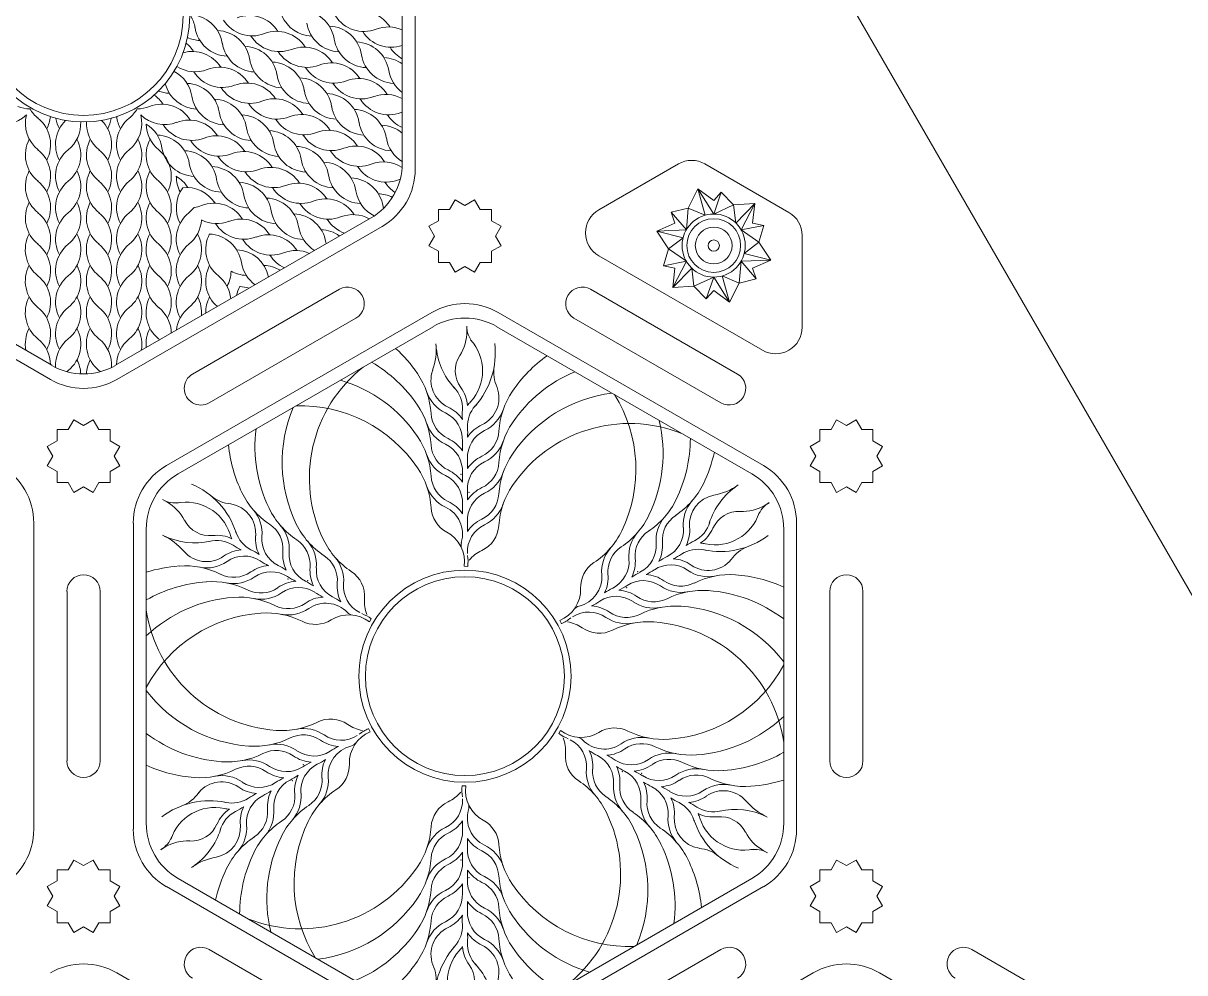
# Model space of a CAD drawing. Header units: millimetres. Extents: x -13 to 887, y 0 to 600.
# Drawn here: x 346.4 to 477.8, y 291.1 to 398.6 of the extents above; entities that cross this region are included whole.
import ezdxf

# ---------------------------------------------------------------- set-up
doc = ezdxf.new("R2010")
doc.units = ezdxf.units.MM
for name, color, linetype, lineweight, true_color in [('Cut_First', 1, 'Continuous', 20, 0xff0000), ('Cut_Second', 1, 'Continuous', 20, 0xff0000), ('Vector Engrave', 5, 'Continuous', 0, 0x0000ff)]:
    doc.layers.add(name, color=color, linetype=linetype, lineweight=lineweight, true_color=true_color)

msp = doc.modelspace()

# ---------------------------------------------------------------- linework, layer by layer
at = {"layer": 'Cut_First'}
for p, q in [((390.75, 416.71), (390.75, 382.07)), ((349.5, 358.25), (319.5, 375.57)), ((387, 375.57), (357, 358.25)), ((362.62, 348.51), (392.62, 365.83)), ((400.12, 365.83), (430.12, 348.51)), ((347.62, 307.37), (347.62, 342.02)), ((358.88, 307.37), (358.88, 342.02)), ((433.87, 342.02), (433.87, 307.37)), ((392.62, 283.56), (362.62, 300.88)), ((430.12, 300.88), (400.12, 283.56)), ((387, 273.82), (357, 291.14)), ((405.75, 273.82), (435.75, 291.14)), ((443.25, 291.14), (473.25, 273.82))]:
    msp.add_line(p, q, dxfattribs=at)
for centre in [(353.25, 399.39), (396.37, 324.69)]:
    msp.add_circle(centre, 11.25, dxfattribs=at)
for centre, start, end in [((383.25, 382.07), 300, 0), ((396.37, 359.34), 60, 120), ((353.25, 364.75), 240, 300), ((340.12, 342.02), 0, 60), ((366.37, 342.02), 120, 180), ((426.37, 342.02), 0, 60), ((340.12, 307.37), 300, 0), ((366.37, 307.37), 180, 240), ((426.37, 307.37), 300, 0), ((353.25, 284.64), 60, 120), ((439.5, 284.64), 60, 120)]:
    msp.add_arc(centre, 7.5, start, end, dxfattribs=at)
at = {"layer": 'Cut_Second'}
for p, q in [((411.43, 450.16), (512.56, 275)), ((411.5, 377.45), (420.5, 382.65)), ((423.5, 382.65), (433, 377.16)), ((395.28, 378.59), (394.64, 377.49)), ((396.37, 377.96), (395.28, 378.59)), ((397.47, 378.59), (396.37, 377.96)), ((398.11, 377.49), (397.47, 378.59)), ((394.64, 377.49), (393.37, 377.49)), ((393.37, 377.49), (393.37, 376.22)), ((399.37, 377.49), (398.11, 377.49)), ((399.37, 376.22), (399.37, 377.49)), ((393.37, 376.22), (392.28, 375.59)), ((400.47, 375.59), (399.37, 376.22)), ((392.28, 375.59), (392.91, 374.49)), ((392.91, 374.49), (392.28, 373.39)), ((399.84, 374.49), (400.47, 375.59)), ((400.47, 373.39), (399.84, 374.49)), ((434.5, 374.56), (434.5, 364.17)), ((392.28, 373.39), (393.37, 372.76)), ((399.37, 372.76), (400.47, 373.39)), ((393.37, 372.76), (393.37, 371.49)), ((399.37, 371.49), (399.37, 372.76)), ((411.5, 372.25), (430, 361.57)), ((393.37, 371.49), (394.64, 371.49)), ((394.64, 371.49), (395.28, 370.39)), ((395.28, 370.39), (396.37, 371.03)), ((396.37, 371.03), (397.47, 370.39)), ((397.47, 370.39), (398.11, 371.49)), ((398.11, 371.49), (399.37, 371.49)), ((365.57, 358.87), (382.18, 368.46)), ((410.57, 368.46), (427.18, 358.87)), ((384.05, 365.21), (367.45, 355.63)), ((425.3, 355.63), (408.7, 365.21)), ((352.15, 353.69), (351.52, 352.59)), ((353.25, 353.06), (352.15, 353.69)), ((354.35, 353.69), (353.25, 353.06)), ((354.98, 352.59), (354.35, 353.69)), ((438.4, 353.69), (437.77, 352.59)), ((439.5, 353.06), (438.4, 353.69)), ((440.6, 353.69), (439.5, 353.06)), ((441.23, 352.59), (440.6, 353.69)), ((351.52, 352.59), (350.25, 352.59)), ((350.25, 352.59), (350.25, 351.32)), ((356.25, 352.59), (354.98, 352.59)), ((356.25, 351.32), (356.25, 352.59)), ((437.77, 352.59), (436.5, 352.59)), ((436.5, 352.59), (436.5, 351.32)), ((442.5, 352.59), (441.23, 352.59)), ((442.5, 351.32), (442.5, 352.59)), ((350.25, 351.32), (349.15, 350.69)), ((349.15, 350.69), (349.79, 349.59)), ((357.35, 350.69), (356.25, 351.32)), ((356.71, 349.59), (357.35, 350.69)), ((436.5, 351.32), (435.4, 350.69)), ((435.4, 350.69), (436.04, 349.59)), ((443.6, 350.69), (442.5, 351.32)), ((442.96, 349.59), (443.6, 350.69)), ((349.79, 349.59), (349.15, 348.49)), ((357.35, 348.49), (356.71, 349.59)), ((436.04, 349.59), (435.4, 348.49)), ((443.6, 348.49), (442.96, 349.59)), ((349.15, 348.49), (350.25, 347.86)), ((356.25, 347.86), (357.35, 348.49)), ((435.4, 348.49), (436.5, 347.86)), ((442.5, 347.86), (443.6, 348.49)), ((350.25, 347.86), (350.25, 346.59)), ((356.25, 346.59), (356.25, 347.86)), ((436.5, 347.86), (436.5, 346.59)), ((442.5, 346.59), (442.5, 347.86)), ((350.25, 346.59), (351.52, 346.59)), ((351.52, 346.59), (352.15, 345.49)), ((352.15, 345.49), (353.25, 346.13)), ((353.25, 346.13), (354.35, 345.49)), ((354.35, 345.49), (354.98, 346.59)), ((354.98, 346.59), (356.25, 346.59)), ((436.5, 346.59), (437.77, 346.59)), ((437.77, 346.59), (438.4, 345.49)), ((438.4, 345.49), (439.5, 346.13)), ((439.5, 346.13), (440.6, 345.49)), ((440.6, 345.49), (441.23, 346.59)), ((441.23, 346.59), (442.5, 346.59)), ((351.38, 315.11), (351.38, 334.28)), ((355.12, 334.28), (355.12, 315.11)), ((437.62, 315.11), (437.62, 334.28)), ((441.38, 334.28), (441.38, 315.11)), ((352.15, 303.89), (351.52, 302.8)), ((353.25, 303.26), (352.15, 303.89)), ((354.35, 303.89), (353.25, 303.26)), ((354.98, 302.8), (354.35, 303.89)), ((438.4, 303.89), (437.77, 302.8)), ((439.5, 303.26), (438.4, 303.89)), ((440.6, 303.89), (439.5, 303.26)), ((441.23, 302.8), (440.6, 303.89)), ((351.52, 302.8), (350.25, 302.8)), ((350.25, 302.8), (350.25, 301.53)), ((356.25, 302.8), (354.98, 302.8)), ((356.25, 301.53), (356.25, 302.8)), ((437.77, 302.8), (436.5, 302.8)), ((436.5, 302.8), (436.5, 301.53)), ((442.5, 302.8), (441.23, 302.8)), ((442.5, 301.53), (442.5, 302.8)), ((350.25, 301.53), (349.15, 300.89)), ((349.15, 300.89), (349.79, 299.8)), ((357.35, 300.89), (356.25, 301.53)), ((356.71, 299.8), (357.35, 300.89)), ((436.5, 301.53), (435.4, 300.89)), ((435.4, 300.89), (436.04, 299.8)), ((443.6, 300.89), (442.5, 301.53)), ((442.96, 299.8), (443.6, 300.89)), ((349.79, 299.8), (349.15, 298.7)), ((357.35, 298.7), (356.71, 299.8)), ((436.04, 299.8), (435.4, 298.7)), ((443.6, 298.7), (442.96, 299.8)), ((349.15, 298.7), (350.25, 298.06)), ((356.25, 298.06), (357.35, 298.7)), ((435.4, 298.7), (436.5, 298.06)), ((442.5, 298.06), (443.6, 298.7)), ((350.25, 298.06), (350.25, 296.8)), ((356.25, 296.8), (356.25, 298.06)), ((436.5, 298.06), (436.5, 296.8)), ((442.5, 296.8), (442.5, 298.06)), ((350.25, 296.8), (351.52, 296.8)), ((351.52, 296.8), (352.15, 295.7)), ((352.15, 295.7), (353.25, 296.33)), ((353.25, 296.33), (354.35, 295.7)), ((354.35, 295.7), (354.98, 296.8)), ((354.98, 296.8), (356.25, 296.8)), ((436.5, 296.8), (437.77, 296.8)), ((437.77, 296.8), (438.4, 295.7)), ((438.4, 295.7), (439.5, 296.33)), ((439.5, 296.33), (440.6, 295.7)), ((440.6, 295.7), (441.23, 296.8)), ((441.23, 296.8), (442.5, 296.8)), ((367.45, 293.76), (384.05, 284.18)), ((408.7, 284.18), (425.3, 293.76)), ((453.7, 293.76), (470.3, 284.18))]:
    msp.add_line(p, q, dxfattribs=at)
for centre, radius, start, end in [((422, 380.05), 3, 60, 120), ((413, 374.85), 3, 120, 240), ((431.5, 374.56), 3, 0, 60), ((383.11, 366.83), 1.88, 300, 120), ((409.64, 366.83), 1.88, 60, 240), ((431.5, 364.17), 3, 240, 0), ((366.51, 357.25), 1.88, 120, 300), ((426.24, 357.25), 1.88, 240, 60), ((353.25, 334.28), 1.88, 0, 180), ((439.5, 334.28), 1.88, 0, 180), ((353.25, 315.11), 1.88, 180, 0), ((439.5, 315.11), 1.88, 180, 0), ((366.51, 292.14), 1.88, 60, 240), ((426.24, 292.14), 1.88, 300, 120), ((452.76, 292.14), 1.88, 60, 240)]:
    msp.add_arc(centre, radius, start, end, dxfattribs=at)
at = {"layer": 'Vector Engrave'}
for p, q in [((389.29, 382.74), (389.29, 416.04)), ((422.7, 379.81), (421.62, 377.65)), ((424.5, 378.49), (422.7, 379.81)), ((422.7, 379.81), (423.53, 376.84)), ((422.7, 379.81), (424.5, 376.98)), ((425.35, 379.45), (424.5, 378.49)), ((424.5, 376.98), (425.35, 379.45)), ((426.73, 378.02), (425.35, 379.45)), ((421.62, 377.65), (419.7, 377.17)), ((419.7, 377.17), (420.1, 375.95)), ((421.41, 375.19), (419.7, 377.17)), ((421.62, 377.65), (421.41, 375.19)), ((423.53, 376.84), (421.62, 377.65)), ((426.73, 378.02), (424.5, 376.98)), ((429.14, 378.17), (426.73, 378.02)), ((426.99, 375.96), (426.73, 378.02)), ((429.14, 378.17), (426.99, 375.96)), ((429.14, 378.17), (427.59, 375.19)), ((428.9, 375.95), (429.14, 378.17)), ((320.81, 376.5), (349.65, 359.86)), ((356.85, 359.86), (385.69, 376.5)), ((420.1, 375.95), (418.06, 375.05)), ((427.59, 375.19), (430.15, 375.69)), ((430.15, 375.69), (428.9, 375.95)), ((429.61, 373.79), (430.15, 375.69)), ((418.06, 375.05), (421.41, 375.19)), ((418.06, 375.05), (419.39, 373.03)), ((418.06, 375.05), (421.04, 374.29)), ((429.61, 373.79), (427.59, 375.19)), ((419.39, 373.03), (418.84, 371.13)), ((421.04, 374.29), (419.39, 373.03)), ((419.39, 373.03), (421.41, 371.63)), ((427.96, 372.53), (429.61, 373.79)), ((430.94, 371.77), (429.61, 373.79)), ((430.94, 371.77), (427.59, 371.63)), ((430.94, 371.77), (427.96, 372.53)), ((428.9, 370.87), (430.94, 371.77)), ((421.41, 371.63), (418.84, 371.13)), ((418.84, 371.13), (420.1, 370.87)), ((419.86, 368.65), (421.41, 371.63)), ((420.1, 370.87), (419.86, 368.65)), ((419.86, 368.65), (422.01, 370.86)), ((422.01, 370.86), (422.27, 368.8)), ((427.38, 369.17), (427.59, 371.63)), ((427.59, 371.63), (429.3, 369.65)), ((429.3, 369.65), (428.9, 370.87)), ((422.27, 368.8), (424.5, 369.84)), ((424.5, 369.84), (423.64, 367.37)), ((426.3, 367.01), (424.5, 369.84)), ((426.3, 367.01), (425.46, 369.97)), ((425.46, 369.97), (427.38, 369.17)), ((426.3, 367.01), (427.38, 369.17)), ((427.38, 369.17), (429.3, 369.65)), ((419.86, 368.65), (422.27, 368.8)), ((422.27, 368.8), (423.64, 367.37)), ((423.64, 367.37), (424.5, 368.33)), ((424.5, 368.33), (426.3, 367.01)), ((392.77, 364.23), (363.94, 347.58)), ((396.58, 363.76), (396.57, 364.3)), ((428.81, 347.58), (399.98, 364.23)), ((362.65, 344.4), (362.18, 344.67)), ((430.31, 344.05), (430.77, 344.32)), ((360.34, 341.34), (360.34, 308.05)), ((432.41, 308.05), (432.41, 341.34)), ((396.28, 337.12), (396.69, 337.11)), ((385.57, 330.83), (385.78, 331.17)), ((407.09, 330.99), (407.28, 330.63)), ((385.66, 318.4), (385.47, 318.76)), ((407.18, 318.56), (406.97, 318.22)), ((396.47, 312.27), (396.06, 312.28)), ((362.44, 305.34), (361.98, 305.06)), ((430.1, 304.98), (430.57, 304.72)), ((363.94, 301.81), (392.77, 285.16)), ((399.98, 285.16), (428.81, 301.81))]:
    msp.add_line(p, q, dxfattribs=at)
for centre, radius in [((353.25, 399.39), 12), ((424.5, 373.41), 3.57), ((424.5, 373.41), 3.04), ((424.5, 373.41), 2.08), ((424.5, 373.41), 0.637), ((396.37, 324.69), 12)]:
    msp.add_circle(centre, radius, dxfattribs=at)
for centre, radius, start, end in [((362.07, 397.49), 3.82, 8.7546, 29.8627), ((365.16, 395.7), 3.82, 8.7546, 74.6547), ((371.99, 395.61), 3.82, 32.1782, 111.2454), ((379.18, 400.93), 3.82, 203.7523, 267.8218), ((377.8, 396.2), 3.82, 8.7546, 56.5611), ((384.95, 401.45), 3.82, 212.1782, 291.2454), ((384.64, 396.11), 3.82, 32.1782, 59.194), ((369.63, 398.65), 3.82, 188.7546, 267.8218), ((372.31, 400.95), 3.82, 212.1782, 291.2454), ((382.27, 399.15), 3.82, 188.7546, 267.8218), ((380.89, 394.42), 3.82, 8.7546, 87.8218), ((387.72, 394.32), 3.82, 65.8306, 111.2454), ((366.54, 400.43), 3.82, 246.2106, 267.8218), ((368.25, 393.92), 3.82, 8.7546, 87.8218), ((375.4, 399.17), 3.82, 212.1782, 291.2454), ((375.08, 393.83), 3.82, 32.1782, 111.2454), ((385.36, 397.36), 3.82, 188.7546, 267.8218), ((388.04, 399.66), 3.82, 212.1782, 289.0337), ((365.53, 391.55), 3.82, 32.1782, 105.5015), ((362.44, 393.34), 3.82, 32.1782, 50.9881), ((372.72, 396.87), 3.82, 188.7546, 267.8218), ((371.34, 392.14), 3.82, 8.7546, 87.8218), ((378.49, 397.39), 3.82, 212.1782, 291.2454), ((378.17, 392.04), 3.82, 32.1782, 111.2454), ((383.98, 392.63), 3.82, 8.7546, 87.8218), ((391.13, 397.88), 3.82, 212.1782, 241.1896), ((375.81, 395.08), 3.82, 188.7546, 267.8218), ((374.43, 390.35), 3.82, 8.7546, 87.8218), ((381.26, 390.26), 3.82, 32.1782, 111.2454), ((388.45, 395.58), 3.82, 188.7546, 267.8218), ((387.07, 390.85), 3.82, 54.5696, 87.8218), ((361.71, 389.73), 3.82, 8.7546, 62.4384), ((365.85, 396.89), 3.82, 237.5616, 291.2454), ((368.94, 395.11), 3.82, 212.1782, 291.2454), ((368.62, 389.77), 3.82, 32.1782, 111.2454), ((378.9, 393.3), 3.82, 188.7546, 267.8218), ((381.58, 395.6), 3.82, 212.1782, 291.2454), ((391.54, 393.8), 3.82, 188.7546, 233.9293), ((366.18, 392.67), 3.82, 194.4985, 267.8218), ((364.8, 387.94), 3.82, 8.7546, 87.8218), ((371.71, 387.98), 3.82, 32.1782, 111.2454), ((377.52, 388.57), 3.82, 8.7546, 87.8218), ((384.67, 393.82), 3.82, 212.1782, 291.2454), ((384.35, 388.48), 3.82, 32.1782, 111.2454), ((358.99, 387.36), 3.82, 32.1782, 53.7894), ((363.09, 394.46), 3.82, 249.0119, 267.8218), ((369.27, 390.89), 3.82, 188.7546, 267.8218), ((372.03, 393.32), 3.82, 212.1782, 291.2454), ((381.99, 391.52), 3.82, 188.7546, 267.8218), ((380.61, 386.79), 3.82, 8.7546, 87.8218), ((387.44, 386.69), 3.82, 61.0363, 111.2454), ((347.19, 392.7), 3.82, 248.7546, 269.8627), ((350.49, 390.8), 3.82, 210.1373, 231.2454), ((356.01, 390.8), 3.82, 308.7546, 329.8627), ((359.31, 392.7), 3.82, 270.1373, 291.2454), ((362.08, 385.58), 3.82, 32.1782, 111.2454), ((367.89, 386.16), 3.82, 8.7546, 87.8218), ((375.12, 391.54), 3.82, 212.1782, 291.2454), ((374.8, 386.2), 3.82, 32.1782, 111.2454), ((385.08, 389.73), 3.82, 188.7546, 267.8218), ((383.7, 385), 3.82, 8.7546, 87.8218), ((387.76, 392.03), 3.82, 212.1782, 291.2454), ((344.1, 390.92), 3.82, 248.7546, 314.6547), ((350.49, 387.23), 3.82, 165.3453, 231.2454), ((345.7, 384.84), 3.82, 332.1782, 51.2454), ((345.7, 388.4), 3.82, 332.1782, 353.7894), ((353.9, 384.84), 3.82, 134.4985, 207.8218), ((353.9, 388.4), 3.82, 189.0119, 207.8218), ((352.6, 384.84), 3.82, 332.1782, 45.5015), ((352.6, 388.4), 3.82, 332.1782, 350.9881), ((360.8, 384.84), 3.82, 128.7546, 207.8218), ((360.8, 388.4), 3.82, 186.2106, 207.8218), ((356.01, 387.23), 3.82, 308.7546, 14.6547), ((362.4, 390.92), 3.82, 225.3453, 291.2454), ((365.17, 383.79), 3.82, 32.1782, 111.2454), ((372.36, 389.11), 3.82, 188.7546, 267.8218), ((370.98, 384.38), 3.82, 8.7546, 87.8218), ((378.2, 389.76), 3.82, 212.1782, 291.2454), ((377.89, 384.41), 3.82, 32.1782, 111.2454), ((390.85, 390.25), 3.82, 212.1782, 245.9776), ((390.53, 384.91), 3.82, 108.8918, 111.2454), ((349.11, 387.23), 3.82, 308.7546, 2.4384), ((357.39, 387.23), 3.82, 177.5616, 231.2454), ((364.14, 387.23), 3.82, 181.1807, 231.2454), ((358.34, 383.88), 3.82, 8.7546, 58.8193), ((365.49, 389.13), 3.82, 212.1782, 291.2454), ((375.45, 387.32), 3.82, 188.7546, 267.8218), ((374.07, 382.6), 3.82, 8.7546, 87.8218), ((380.97, 382.63), 3.82, 32.1782, 111.2454), ((388.17, 387.95), 3.82, 188.7546, 267.8218), ((386.79, 383.22), 3.82, 49.1281, 87.8218), ((350.49, 383.66), 3.82, 152.1782, 231.2454), ((349.11, 383.66), 3.82, 308.7546, 27.8218), ((357.39, 383.66), 3.82, 152.1782, 231.2454), ((356.01, 383.66), 3.82, 308.7546, 27.8218), ((364.14, 383.66), 3.82, 152.1782, 231.2454), ((361.43, 382.1), 3.82, 8.7546, 87.8218), ((368.58, 387.35), 3.82, 212.1782, 291.2454), ((368.26, 382.01), 3.82, 32.1782, 111.2454), ((378.54, 385.54), 3.82, 188.7546, 267.8218), ((381.29, 387.97), 3.82, 212.1782, 291.2454), ((391.26, 386.17), 3.82, 188.7546, 239.0608), ((345.7, 381.27), 3.82, 332.1782, 51.2454), ((353.9, 381.27), 3.82, 128.7546, 207.8218), ((352.6, 381.27), 3.82, 332.1782, 51.2454), ((360.8, 381.27), 3.82, 128.7546, 207.8218), ((359.35, 381.27), 3.82, 332.1782, 51.2454), ((365.89, 385.05), 3.82, 188.7546, 267.8218), ((364.52, 380.32), 3.82, 8.7546, 87.8218), ((371.67, 385.57), 3.82, 212.1782, 291.2454), ((371.35, 380.22), 3.82, 32.1782, 111.2454), ((377.16, 380.81), 3.82, 8.7546, 87.8218), ((384.38, 386.19), 3.82, 212.1782, 291.2454), ((384.06, 380.85), 3.82, 32.1782, 111.2454), ((368.98, 383.26), 3.82, 188.7546, 267.8218), ((367.6, 378.53), 3.82, 8.7546, 87.8218), ((374.44, 378.44), 3.82, 32.1782, 111.2454), ((381.63, 383.76), 3.82, 188.7546, 267.8218), ((380.25, 379.03), 3.82, 8.7546, 87.8218), ((387.47, 384.4), 3.82, 212.1782, 291.2454), ((382.08, 382.74), 7.21, 300, 0), ((387.15, 379.06), 3.82, 56.3215, 111.2454), ((350.49, 380.1), 3.82, 152.1782, 231.2454), ((349.11, 380.1), 3.82, 308.7546, 27.8218), ((357.39, 380.1), 3.82, 152.1782, 231.2454), ((356.01, 380.1), 3.82, 308.7546, 27.8218), ((364.14, 380.1), 3.82, 152.1782, 231.2454), ((367.55, 381.27), 3.82, 180.3669, 207.8218), ((361.79, 377.95), 3.82, 32.1782, 59.6331), ((372.07, 381.48), 3.82, 188.7546, 267.8218), ((374.75, 383.78), 3.82, 212.1782, 291.2454), ((384.72, 381.98), 3.82, 188.7546, 267.8218), ((383.34, 377.25), 3.82, 8.7546, 87.8218), ((390.24, 377.28), 3.82, 108.1121, 111.2454), ((345.7, 377.7), 3.82, 332.1782, 51.2454), ((353.9, 377.7), 3.82, 128.7546, 207.8218), ((352.6, 377.7), 3.82, 332.1782, 51.2454), ((360.8, 377.7), 3.82, 128.7546, 207.8218), ((359.35, 377.7), 3.82, 332.1782, 51.2454), ((367.55, 377.7), 3.82, 143.7523, 207.8218), ((364.88, 376.16), 3.82, 32.1782, 96.2477), ((370.69, 376.75), 3.82, 8.7546, 87.8218), ((377.84, 382), 3.82, 212.1782, 291.2454), ((377.52, 376.65), 3.82, 32.1782, 111.2454), ((387.81, 380.19), 3.82, 188.7546, 243.6785), ((390.56, 382.62), 3.82, 212.1782, 236.9564), ((350.49, 376.53), 3.82, 152.1782, 231.2454), ((349.11, 376.53), 3.82, 308.7546, 27.8218), ((357.39, 376.53), 3.82, 152.1782, 231.2454), ((356.01, 376.53), 3.82, 308.7546, 27.8218), ((364.14, 376.53), 3.82, 152.1782, 231.2454), ((375.16, 379.7), 3.82, 188.7546, 267.8218), ((373.78, 374.97), 3.82, 8.7546, 87.8218), ((380.61, 374.87), 3.82, 32.1782, 111.2454), ((386.43, 375.46), 3.82, 63.0436, 87.8218), ((345.7, 374.13), 3.82, 332.1782, 51.2454), ((353.9, 374.13), 3.82, 128.7546, 207.8218), ((352.6, 374.13), 3.82, 332.1782, 51.2454), ((360.8, 374.13), 3.82, 128.7546, 207.8218), ((359.35, 374.13), 3.82, 332.1782, 51.2454), ((367.55, 374.13), 3.82, 128.7546, 207.8218), ((362.76, 380.1), 3.82, 308.7546, 321.5953), ((365.2, 381.5), 3.82, 278.4047, 291.2454), ((367.97, 374.38), 3.82, 32.1782, 111.2454), ((378.25, 377.91), 3.82, 188.7546, 267.8218), ((376.87, 373.18), 3.82, 8.7546, 87.8218), ((380.93, 380.21), 3.82, 212.1782, 291.2454), ((390.89, 378.41), 3.82, 188.7546, 191.8879), ((362.76, 376.53), 3.82, 308.7546, 356.5611), ((368.29, 379.72), 3.82, 243.4389, 291.2454), ((371.38, 377.94), 3.82, 212.1782, 291.2454), ((371.06, 372.59), 3.82, 32.1782, 111.2454), ((384.02, 378.43), 3.82, 212.1782, 250.8719), ((383.7, 373.09), 3.82, 60.9392, 111.2454), ((350.48, 372.96), 3.82, 152.1782, 231.2454), ((349.12, 372.96), 3.82, 308.7546, 27.8218), ((357.38, 372.96), 3.82, 152.1782, 231.2454), ((356.02, 372.96), 3.82, 308.7546, 27.8218), ((364.13, 372.96), 3.82, 152.1782, 231.2454), ((362.77, 372.96), 3.82, 308.7546, 27.8218), ((370.88, 372.96), 3.82, 152.1782, 231.2454), ((367.32, 370.9), 3.82, 8.7546, 87.8218), ((374.15, 370.81), 3.82, 32.1782, 111.2454), ((381.34, 376.13), 3.82, 188.7546, 238.9637), ((379.96, 371.4), 3.82, 54.0224, 87.8218), ((345.7, 370.57), 3.82, 332.1782, 51.2454), ((353.9, 370.57), 3.82, 128.7546, 207.8218), ((352.6, 370.57), 3.82, 332.1782, 51.2454), ((360.8, 370.57), 3.82, 128.7546, 207.8218), ((359.35, 370.57), 3.82, 332.1782, 51.2454), ((367.55, 370.57), 3.82, 128.7546, 207.8218), ((374.47, 376.15), 3.82, 212.1782, 291.2454), ((384.43, 374.35), 3.82, 188.7546, 191.1082), ((370.41, 369.12), 3.82, 10.9663, 87.8218), ((377.56, 374.37), 3.82, 212.1782, 245.4304), ((377.24, 369.03), 3.82, 66.0707, 111.2454), ((350.48, 369.39), 3.82, 152.1782, 231.2454), ((349.12, 369.39), 3.82, 308.7546, 27.8218), ((357.38, 369.39), 3.82, 152.1782, 231.2454), ((356.02, 369.39), 3.82, 308.7546, 27.8218), ((364.13, 369.39), 3.82, 152.1782, 231.2454), ((362.77, 369.39), 3.82, 308.7546, 27.8218), ((370.88, 369.39), 3.82, 152.1782, 229.0337), ((366.1, 370.57), 3.82, 332.1782, 359.194), ((371.79, 373.85), 3.82, 240.806, 267.8218), ((374.88, 372.07), 3.82, 188.7546, 234.1694), ((373.5, 367.34), 3.82, 58.8104, 87.8218), ((345.7, 367), 3.82, 332.1782, 51.2454), ((353.9, 367), 3.82, 128.7546, 207.8218), ((352.6, 367), 3.82, 332.1782, 51.2454), ((360.8, 367), 3.82, 128.7546, 207.8218), ((359.35, 367), 3.82, 332.1782, 51.2454), ((367.55, 367), 3.82, 128.7546, 207.8218), ((366.1, 367), 3.82, 5.8306, 51.2454), ((374.3, 367), 3.82, 152.1852, 168.4373), ((374.3, 370.57), 3.82, 207.5472, 207.8218), ((367.69, 366.75), 3.82, 32.1782, 32.4528), ((370.77, 364.96), 3.82, 71.5627, 87.8148), ((350.48, 365.83), 3.82, 152.1782, 231.2454), ((349.12, 365.83), 3.82, 308.7546, 27.8218), ((357.38, 365.83), 3.82, 152.1782, 231.2454), ((356.02, 365.83), 3.82, 308.7546, 27.8218), ((364.13, 365.83), 3.82, 152.1782, 231.2454), ((362.77, 365.83), 3.82, 354.5696, 27.8218), ((370.88, 365.83), 3.82, 152.1782, 181.1896), ((345.7, 363.43), 3.82, 332.1782, 51.2454), ((353.9, 363.43), 3.82, 128.7546, 207.8218), ((352.6, 363.43), 3.82, 332.1782, 51.2454), ((360.8, 363.43), 3.82, 128.7546, 207.8218), ((359.35, 363.43), 3.82, 1.0363, 51.2454), ((367.55, 363.43), 3.82, 128.7546, 173.9293), ((396.37, 357.99), 7.21, 60, 120), ((350.48, 362.26), 3.82, 152.1782, 190.8719), ((349.12, 362.26), 3.82, 308.7546, 27.8218), ((357.38, 362.26), 3.82, 152.1782, 231.2454), ((356.02, 362.26), 3.82, 349.1281, 27.8218), ((364.13, 362.26), 3.82, 152.1782, 185.9776), ((399.57, 364.35), 3, 180.9548, 218.4342), ((345.7, 359.87), 3.82, 0.9392, 51.2454), ((353.9, 359.87), 3.82, 128.7546, 183.6785), ((352.6, 359.87), 3.82, 356.3215, 51.2454), ((360.8, 359.87), 3.82, 128.7546, 179.0608), ((359.35, 359.87), 3.82, 48.8918, 51.2454), ((391.58, 363.67), 5, 327.2095, 0.9548), ((393.13, 359.23), 5.23, 317.8952, 42.1729), ((377.76, 349.95), 16, 34.1168, 47.6794), ((386.12, 361.65), 7, 340.4644, 5.173), ((401.08, 362.7), 8, 184.0313, 222.655), ((390.8, 361.24), 9, 318.2345, 7.0237), ((349.12, 358.69), 3.82, 3.0436, 27.8218), ((357.38, 358.69), 3.82, 152.1782, 176.9564), ((377.76, 346.39), 16, 34.1168, 59.7512), ((398.47, 359.24), 3.19, 146.9891, 216.4403), ((414.99, 347.95), 16, 125.673, 145.8832), ((353.25, 366.1), 7.21, 240, 300), ((353.9, 356.3), 3.82, 128.7546, 131.8879), ((352.6, 356.3), 3.82, 48.1121, 51.2454), ((394.78, 347.11), 16, 128.2789, 205.8832), ((383.55, 353.88), 9, 3.4644, 34.1168), ((395.9, 358.18), 3.37, 160.4644, 244.7782), ((403.62, 359.08), 4, 170.4716, 205.4863), ((414.99, 344.39), 16, 112.808, 145.8832), ((377.76, 342.84), 16, 34.1168, 73.5336), ((392.72, 355), 3.37, 356.8622, 44.9341), ((392.72, 355), 3.95, 4.3063, 36.4403), ((396.85, 356.18), 3.37, 295.2218, 20.5356), ((395.9, 358.18), 4.08, 199.214, 244.7782), ((409.2, 351.88), 9, 145.8832, 176.5356), ((414.99, 340.84), 16, 97.1522, 145.8832), ((399.7, 348.11), 16, 334.1168, 31.8027), ((391.7, 348.89), 16, 157.1522, 205.8832), ((377.76, 339.28), 16, 34.1168, 91.8027), ((383.55, 350.32), 9, 3.4644, 34.1168), ((392.72, 351.44), 4.08, 34.3036, 64.7782), ((405.57, 354.29), 9.5, 176.8622, 183.3428), ((400.03, 353), 4.08, 137.8952, 145.6964), ((400.03, 353), 3.37, 137.8952, 183.1378), ((393.13, 359.23), 5.93, 317.8952, 320.7231), ((396.85, 356.18), 4.08, 295.2218, 340.786), ((395.9, 354.62), 3.37, 183.4644, 244.7782), ((392.72, 351.44), 3.37, 356.8622, 64.7782), ((409.2, 348.32), 9, 145.8832, 176.5356), ((402.78, 349.89), 16, 334.1168, 13.5336), ((388.62, 350.67), 16, 172.808, 205.8832), ((395.9, 354.62), 4.08, 199.214, 244.7782), ((400.03, 349.44), 3.37, 115.2218, 183.1378), ((400.03, 349.44), 4.08, 115.2218, 145.6964), ((387.18, 352.29), 9.5, 356.6572, 3.1378), ((396.85, 352.62), 3.37, 295.2218, 356.5356), ((414.99, 337.28), 16, 68.2789, 145.8832), ((385.55, 352.45), 16, 185.673, 205.8832), ((383.56, 346.76), 9, 3.4644, 34.1168), ((395.9, 351.07), 3.37, 183.4644, 244.7782), ((392.73, 347.88), 3.37, 356.8622, 64.7782), ((392.73, 347.88), 4.08, 34.3036, 64.7782), ((405.58, 350.74), 9.5, 176.8622, 183.3428), ((396.85, 352.62), 4.08, 295.2218, 340.786), ((405.86, 351.67), 16, 334.1168, 359.7512), ((395.9, 351.07), 4.08, 199.214, 244.7782), ((400.02, 345.88), 4.08, 115.2218, 145.6964), ((409.19, 344.76), 9, 145.8832, 176.5356), ((408.94, 353.45), 16, 334.1168, 347.6794), ((383.56, 343.21), 9, 3.4644, 34.1168), ((400.02, 345.88), 3.37, 115.2218, 183.1378), ((387.17, 348.74), 9.5, 356.6572, 3.1378), ((396.85, 349.07), 3.37, 295.2218, 356.5356), ((367.54, 341.34), 7.21, 120, 180), ((395.91, 347.51), 3.37, 183.4644, 244.7782), ((392.73, 344.33), 3.37, 356.8622, 64.7782), ((392.73, 344.33), 4.08, 34.3036, 64.7782), ((405.58, 347.18), 9.5, 176.8622, 183.3428), ((396.85, 349.07), 4.08, 295.2218, 340.786), ((425.21, 341.34), 7.21, 0, 60), ((361.94, 338.14), 9, 18.2345, 67.0237), ((379.25, 349.39), 9, 205.8832, 236.5356), ((395.91, 347.51), 4.08, 199.214, 244.7782), ((400.02, 342.33), 4.08, 115.2218, 145.6964), ((387.17, 345.18), 9.5, 356.6572, 3.1378), ((409.19, 341.21), 9, 145.8832, 176.5356), ((415.23, 350.39), 9, 303.4644, 334.1168), ((431.64, 339.62), 8, 124.0313, 162.655), ((423.25, 352.05), 7, 280.4644, 305.173), ((363.63, 347.29), 3, 240.9548, 278.4342), ((360.22, 340.03), 5, 27.2095, 60.9548), ((364.84, 339.15), 5.23, 17.8952, 102.1729), ((370.22, 348.17), 4, 230.4716, 265.4863), ((369.35, 340.85), 3.37, 355.2218, 80.5356), ((392.73, 340.77), 4.08, 34.3036, 64.7782), ((405.58, 343.62), 9.5, 176.8622, 183.3428), ((400.02, 342.33), 3.37, 115.2218, 183.1378), ((396.84, 345.51), 3.37, 295.2218, 356.5356), ((396.84, 345.51), 4.08, 295.2218, 340.786), ((412.16, 348.61), 9, 303.4644, 334.1168), ((425.13, 341.85), 4.08, 139.214, 184.7782), ((425.13, 341.85), 3.37, 100.4644, 184.7782), ((432.31, 341.75), 3, 120.9548, 158.4342), ((369.35, 340.85), 4.08, 355.2218, 40.786), ((382.33, 347.61), 9, 205.8832, 236.5356), ((395.91, 343.96), 3.37, 183.4644, 241.7778), ((392.73, 340.77), 3.37, 343.5415, 64.7782), ((409.08, 346.83), 9, 303.4644, 334.1168), ((422.06, 340.07), 3.37, 123.4644, 184.7782), ((424.66, 344.78), 5.23, 257.8952, 342.1729), ((427.34, 340.15), 3.19, 86.9891, 156.4403), ((427.73, 348.33), 5, 267.2095, 300.9548), ((367.51, 343.78), 3.19, 206.9891, 276.4403), ((372.43, 339.07), 3.37, 355.2218, 56.5356), ((372.43, 339.07), 4.08, 355.2218, 40.786), ((385.4, 345.83), 9, 205.8832, 236.5356), ((400.02, 338.77), 3.37, 115.2218, 183.1378), ((400.02, 338.77), 4.08, 115.2218, 145.6964), ((387.17, 341.62), 9.5, 356.6572, 3.1378), ((396.84, 341.96), 3.37, 295.2218, 356.5356), ((422.06, 340.07), 4.08, 139.214, 184.7782), ((417.71, 341.23), 3.37, 296.8622, 4.7782), ((417.71, 341.23), 4.08, 334.3036, 4.7782), ((420.79, 343.01), 3.37, 296.8622, 344.9341), ((359.25, 334.29), 7, 40.4644, 65.173), ((365.82, 347.78), 8, 244.0313, 282.655), ((368.31, 336.68), 3.95, 64.3063, 96.4403), ((373.69, 342.01), 4.08, 197.8952, 205.6964), ((364.84, 339.15), 5.93, 17.8952, 20.7231), ((373.69, 342.01), 3.37, 197.8952, 243.1378), ((376.77, 340.23), 4.08, 175.2218, 205.6964), ((376.77, 340.23), 3.37, 175.2218, 243.1378), ((392.52, 337.64), 3.8, 352.1403, 61.7778), ((406, 345.05), 9, 303.4644, 334.1168), ((418.98, 338.29), 4.08, 139.214, 184.7782), ((418.98, 338.29), 3.37, 123.4644, 184.7782), ((420.79, 343.01), 3.95, 304.3063, 336.4403), ((425.23, 347.79), 9, 258.2345, 307.0237), ((368.31, 336.68), 3.37, 56.8622, 104.9341), ((371.39, 334.91), 4.08, 94.3036, 124.7782), ((375.34, 347.46), 9.5, 236.8622, 243.3428), ((367.88, 330.53), 9.5, 56.6572, 63.1378), ((375.5, 337.29), 3.37, 355.2218, 56.5356), ((375.5, 337.29), 4.08, 355.2218, 40.786), ((388.48, 344.05), 9, 205.8832, 236.5356), ((396.93, 339.53), 1, 163.5415, 203.2963), ((400.01, 335.22), 4.08, 115.2218, 140.5509), ((415.9, 336.51), 4.08, 139.214, 184.7782), ((415.9, 336.51), 3.37, 123.4644, 184.7782), ((414.63, 339.45), 3.37, 296.8622, 4.7782), ((414.63, 339.45), 4.08, 334.3036, 4.7782), ((422.71, 335.68), 3.37, 77.8952, 123.1378), ((426.61, 331.53), 9.5, 116.8622, 123.3428), ((422.71, 335.68), 4.08, 77.8952, 85.6964), ((424.66, 344.78), 5.93, 257.8952, 260.7231), ((429.78, 335.61), 4, 110.4716, 145.4863), ((367.14, 341.02), 3.37, 220.4644, 304.7782), ((367.14, 341.02), 4.08, 259.214, 304.7782), ((371.39, 334.91), 3.37, 56.8622, 124.7782), ((378.42, 345.68), 9.5, 236.8622, 243.3428), ((379.85, 338.45), 4.08, 175.2218, 205.6964), ((379.85, 338.45), 3.37, 175.2218, 243.1378), ((378.58, 335.51), 3.37, 355.2218, 56.5356), ((378.58, 335.51), 4.08, 355.2218, 40.786), ((392.52, 337.64), 4.2, 352.7867, 9.6331), ((412.82, 334.73), 3.37, 123.4644, 181.7778), ((411.56, 337.67), 3.37, 296.8622, 4.7782), ((411.56, 337.67), 4.08, 334.3036, 4.7782), ((423.53, 329.75), 9.5, 116.8622, 123.3428), ((415.67, 346.46), 9.5, 296.6572, 303.1378), ((419.63, 333.91), 4.08, 55.2218, 85.6964), ((423.88, 340.02), 3.37, 235.2218, 320.5356), ((365.19, 321.2), 16, 94.1168, 107.6794), ((364.69, 328.18), 9, 63.4644, 94.1168), ((370.22, 339.25), 3.37, 243.4644, 304.7782), ((374.47, 333.13), 4.08, 94.3036, 124.7782), ((374.47, 333.13), 3.37, 56.8622, 124.7782), ((370.95, 328.75), 9.5, 56.6572, 63.1378), ((382.93, 336.67), 4.08, 175.2218, 205.6964), ((382.93, 336.67), 3.37, 175.2218, 243.1378), ((381.66, 333.73), 3.37, 355.2218, 56.5356), ((408.48, 335.89), 4.08, 334.3036, 4.7782), ((420.45, 327.96), 9.5, 116.8622, 123.3428), ((412.59, 344.68), 9.5, 296.6572, 303.1378), ((419.63, 333.91), 3.37, 55.2218, 123.1378), ((423.88, 340.02), 4.08, 235.2218, 280.786), ((368.28, 319.42), 16, 94.1168, 119.7512), ((367.77, 326.4), 9, 63.4644, 94.1168), ((370.22, 339.25), 4.08, 259.214, 304.7782), ((377.55, 331.36), 4.08, 94.3036, 124.7782), ((381.51, 343.91), 9.5, 236.8622, 243.3428), ((374.03, 326.96), 9.5, 56.6572, 63.1378), ((386, 334.89), 4.08, 175.2218, 205.6964), ((386, 334.89), 3.37, 175.2218, 243.1378), ((408.48, 335.89), 3.37, 283.5415, 4.7782), ((409.51, 342.91), 9.5, 296.6572, 303.1378), ((416.55, 332.13), 3.37, 55.2218, 123.1378), ((416.55, 332.13), 4.08, 55.2218, 85.6964), ((420.8, 338.25), 3.37, 235.2218, 296.5356), ((426.33, 327.18), 9, 85.8832, 116.5356), ((425.82, 320.2), 16, 65.673, 85.8832), ((371.36, 317.65), 16, 94.1168, 133.5336), ((370.85, 324.63), 9, 63.4644, 94.1168), ((373.3, 337.47), 3.37, 243.4644, 304.7782), ((373.3, 337.47), 4.08, 259.214, 304.7782), ((377.55, 331.36), 3.37, 56.8622, 124.7782), ((380.63, 329.58), 4.08, 94.3036, 124.7782), ((384.59, 342.13), 9.5, 236.8622, 243.3428), ((377.11, 325.18), 9.5, 56.6572, 63.1378), ((405.65, 334.51), 3.8, 292.1403, 1.7778), ((413.47, 330.36), 3.37, 55.2218, 123.1378), ((417.37, 326.18), 9.5, 116.8622, 123.3428), ((413.47, 330.36), 4.08, 55.2218, 85.6964), ((417.72, 336.47), 3.37, 235.2218, 296.5356), ((420.8, 338.25), 4.08, 235.2218, 280.786), ((423.25, 325.4), 9, 85.8832, 116.5356), ((422.74, 318.42), 16, 52.808, 85.8832), ((376.38, 335.7), 3.37, 243.4644, 304.7782), ((376.38, 335.7), 4.08, 259.214, 304.7782), ((380.63, 329.58), 3.37, 43.5415, 124.7782), ((389.08, 333.11), 4.08, 175.2218, 200.5509), ((409.5, 331.64), 1, 103.5415, 143.2963), ((406.43, 341.13), 9.5, 296.6572, 303.1378), ((410.39, 328.58), 4.08, 55.2218, 85.6964), ((417.72, 336.47), 4.08, 235.2218, 280.786), ((420.16, 323.63), 9, 85.8832, 116.5356), ((419.66, 316.65), 16, 37.1522, 85.8832), ((376.17, 334.52), 16, 188.2789, 265.8832), ((374.44, 315.87), 16, 94.1168, 151.8027), ((373.93, 322.85), 9, 63.4644, 94.1168), ((379.46, 333.92), 3.37, 243.4644, 301.7778), ((383.24, 327.83), 3.8, 52.1403, 121.7778), ((383.8, 332.59), 1, 223.5415, 263.2963), ((383.24, 327.83), 4.2, 52.7867, 69.6331), ((405.65, 334.51), 4.2, 292.7867, 309.6331), ((410.39, 328.58), 3.37, 55.2218, 123.1378), ((414.64, 334.7), 4.08, 235.2218, 280.786), ((414.64, 334.7), 3.37, 235.2218, 296.5356), ((407.31, 326.81), 4.08, 55.2218, 80.5509), ((411.56, 332.92), 3.37, 235.2218, 296.5356), ((417.08, 321.85), 9, 85.8832, 116.5356), ((416.58, 314.87), 16, 8.2789, 85.8832), ((418.31, 333.52), 16, 274.1168, 331.8027), ((373.09, 332.74), 16, 217.1522, 265.8832), ((375.67, 327.54), 9, 265.8832, 296.5356), ((381.19, 316.47), 3.37, 55.2218, 116.5356), ((385.44, 322.58), 4.08, 235.2218, 260.5509), ((421.39, 331.74), 16, 274.1168, 313.5336), ((370.01, 330.97), 16, 232.808, 265.8832), ((378.11, 314.69), 3.37, 55.2218, 116.5356), ((378.11, 314.69), 4.08, 55.2218, 100.786), ((382.36, 320.81), 3.37, 235.2218, 303.1378), ((387.1, 314.88), 3.8, 112.1403, 181.7778), ((387.1, 314.88), 4.2, 112.7867, 129.6331), ((409.51, 321.56), 4.2, 232.7867, 249.6331), ((409.51, 321.56), 3.8, 232.1403, 301.7778), ((413.29, 315.47), 3.37, 63.4644, 121.7778), ((418.82, 326.54), 9, 243.4644, 274.1168), ((372.59, 325.76), 9, 265.8832, 296.5356), ((375.03, 312.92), 4.08, 55.2218, 100.786), ((382.36, 320.81), 4.08, 235.2218, 265.6964), ((384.27, 313.5), 3.37, 103.5415, 184.7782), ((386.32, 308.25), 9.5, 116.6572, 123.1378), ((383.25, 317.75), 1, 283.5415, 323.2963), ((403.67, 316.28), 4.08, 355.2218, 20.5509), ((406.75, 314.5), 3.37, 355.2218, 63.1378), ((408.95, 316.8), 1, 43.5415, 83.2963), ((412.12, 319.81), 3.37, 223.5415, 304.7782), ((416.37, 313.69), 4.08, 79.214, 124.7782), ((416.37, 313.69), 3.37, 63.4644, 124.7782), ((421.9, 324.76), 9, 243.4644, 274.1168), ((369.5, 323.99), 9, 265.8832, 296.5356), ((371.95, 311.14), 4.08, 55.2218, 100.786), ((375.03, 312.92), 3.37, 55.2218, 116.5356), ((379.28, 319.03), 4.08, 235.2218, 265.6964), ((379.28, 319.03), 3.37, 235.2218, 303.1378), ((375.38, 323.2), 9.5, 296.8622, 303.3428), ((384.27, 313.5), 4.08, 154.3036, 184.7782), ((411.09, 315.66), 3.37, 175.2218, 236.5356), ((406.75, 314.5), 4.08, 355.2218, 25.6964), ((415.64, 324.2), 9.5, 236.6572, 243.1378), ((409.82, 312.72), 3.37, 355.2218, 63.1378), ((412.12, 319.81), 4.08, 274.3036, 304.7782), ((408.16, 307.25), 9.5, 56.8622, 63.3428), ((415.2, 318.03), 3.37, 236.8622, 304.7782), ((419.45, 311.92), 4.08, 79.214, 124.7782), ((419.45, 311.92), 3.37, 63.4644, 124.7782), ((424.47, 329.97), 16, 274.1168, 299.7512), ((366.93, 329.19), 16, 245.673, 265.8832), ((366.42, 322.21), 9, 265.8832, 296.5356), ((371.95, 311.14), 3.37, 55.2218, 116.5356), ((376.2, 317.26), 4.08, 235.2218, 265.6964), ((376.2, 317.26), 3.37, 235.2218, 303.1378), ((381.19, 311.72), 3.37, 116.8622, 184.7782), ((383.24, 306.48), 9.5, 116.6572, 123.1378), ((379.93, 314.66), 3.37, 303.4644, 1.7778), ((414.17, 313.88), 4.08, 175.2218, 220.786), ((414.17, 313.88), 3.37, 175.2218, 236.5356), ((409.82, 312.72), 4.08, 355.2218, 25.6964), ((418.72, 322.42), 9.5, 236.6572, 243.1378), ((412.9, 310.94), 3.37, 355.2218, 63.1378), ((415.2, 318.03), 4.08, 274.3036, 304.7782), ((411.24, 305.48), 9.5, 56.8622, 63.3428), ((422.53, 310.14), 4.08, 79.214, 124.7782), ((424.98, 322.99), 9, 243.4644, 274.1168), ((368.87, 309.37), 3.37, 55.2218, 140.5356), ((368.87, 309.37), 4.08, 55.2218, 100.786), ((373.12, 315.48), 3.37, 235.2218, 303.1378), ((378.12, 309.94), 3.37, 116.8622, 184.7782), ((380.16, 304.71), 9.5, 116.6572, 123.1378), ((372.3, 321.42), 9.5, 296.8622, 303.3428), ((381.19, 311.72), 4.08, 154.3036, 184.7782), ((376.85, 312.88), 3.37, 303.4644, 4.7782), ((376.85, 312.88), 4.08, 319.214, 4.7782), ((404.27, 305.34), 9, 25.8832, 56.5356), ((418.28, 316.26), 3.37, 236.8622, 304.7782), ((412.9, 310.94), 4.08, 355.2218, 25.6964), ((421.8, 320.64), 9.5, 236.6572, 243.1378), ((418.28, 316.26), 4.08, 274.3036, 304.7782), ((422.53, 310.14), 3.37, 63.4644, 124.7782), ((428.06, 321.21), 9, 243.4644, 274.1168), ((427.56, 328.19), 16, 274.1168, 287.6794), ((362.97, 313.78), 4, 290.4716, 325.4863), ((373.12, 315.48), 4.08, 235.2218, 265.6964), ((377.08, 302.93), 9.5, 116.6572, 123.1378), ((369.22, 319.64), 9.5, 296.8622, 303.3428), ((378.12, 309.94), 4.08, 154.3036, 184.7782), ((373.77, 311.1), 3.37, 303.4644, 4.7782), ((373.77, 311.1), 4.08, 319.214, 4.7782), ((386.75, 304.34), 9, 123.4644, 154.1168), ((392.74, 314.17), 4.08, 295.2218, 320.5509), ((400.23, 311.75), 4.2, 172.7867, 189.6331), ((400.23, 311.75), 3.8, 172.1403, 241.7778), ((417.25, 312.1), 4.08, 175.2218, 220.786), ((417.25, 312.1), 3.37, 175.2218, 236.5356), ((415.98, 309.16), 3.37, 355.2218, 63.1378), ((414.33, 303.71), 9.5, 56.8622, 63.3428), ((421.36, 314.48), 3.37, 236.8622, 304.7782), ((425.61, 308.37), 4.08, 79.214, 124.7782), ((425.61, 308.37), 3.37, 40.4644, 124.7782), ((367.52, 301.6), 9, 78.2345, 127.0237), ((368.09, 304.61), 5.93, 77.8952, 80.7231), ((370.04, 313.71), 3.37, 257.8952, 303.1378), ((375.04, 308.16), 3.37, 116.8622, 184.7782), ((383.67, 302.56), 9, 123.4644, 154.1168), ((395.91, 307.43), 3.37, 115.2218, 176.5356), ((392.73, 310.62), 3.37, 295.2218, 3.1378), ((395.82, 309.85), 1, 343.5415, 23.2963), ((407.35, 303.56), 9, 25.8832, 56.5356), ((420.32, 310.32), 4.08, 175.2218, 220.786), ((420.32, 310.32), 3.37, 175.2218, 236.5356), ((415.98, 309.16), 4.08, 355.2218, 25.6964), ((424.87, 318.86), 9.5, 236.6572, 243.1378), ((419.06, 307.38), 3.37, 17.8952, 63.1378), ((421.36, 314.48), 4.08, 274.3036, 304.7782), ((417.41, 301.93), 9.5, 56.8622, 63.3428), ((433.5, 315.1), 7, 220.4644, 245.173), ((368.09, 304.61), 5.23, 77.8952, 162.1729), ((371.96, 306.38), 3.95, 124.3063, 156.4403), ((371.96, 306.38), 3.37, 116.8622, 164.9341), ((370.04, 313.71), 4.08, 257.8952, 265.6964), ((366.14, 317.86), 9.5, 296.8622, 303.3428), ((375.04, 308.16), 4.08, 154.3036, 184.7782), ((370.69, 309.32), 3.37, 303.4644, 4.7782), ((370.69, 309.32), 4.08, 319.214, 4.7782), ((400.02, 308.62), 3.37, 163.5415, 244.7782), ((397.97, 302.28), 16, 308.2789, 25.8832), ((410.42, 301.78), 9, 25.8832, 56.5356), ((423.4, 308.54), 4.08, 175.2218, 220.786), ((423.4, 308.54), 3.37, 175.2218, 260.5356), ((424.44, 312.71), 3.37, 236.8622, 284.9341), ((419.06, 307.38), 4.08, 17.8952, 25.6964), ((424.44, 312.71), 3.95, 244.3063, 276.4403), ((425.24, 305.61), 3.19, 26.9891, 96.4403), ((426.93, 301.61), 8, 64.0313, 102.655), ((367.54, 308.05), 7.21, 180, 240), ((365.41, 309.23), 3.19, 266.9891, 336.4403), ((361.11, 309.77), 8, 304.0313, 342.655), ((367.62, 307.54), 3.37, 280.4644, 4.7782), ((367.62, 307.54), 4.08, 319.214, 4.7782), ((380.59, 300.78), 9, 123.4644, 154.1168), ((393.05, 301.28), 16, 154.1168, 211.8027), ((383.56, 308.18), 9, 325.8832, 356.5356), ((395.91, 303.88), 4.08, 115.2218, 160.786), ((392.73, 310.62), 4.08, 295.2218, 325.6964), ((405.58, 307.77), 9.5, 176.6572, 183.1378), ((396.84, 305.43), 3.37, 3.4644, 61.7778), ((401.05, 300.5), 16, 337.1522, 25.8832), ((413.5, 300), 9, 25.8832, 56.5356), ((430.81, 311.25), 9, 198.2345, 247.0237), ((427.91, 310.24), 5.93, 197.8952, 200.7231), ((427.91, 310.24), 5.23, 197.8952, 282.1729), ((425.21, 308.05), 7.21, 300, 0), ((360.44, 307.64), 3, 300.9548, 338.4342), ((365.02, 301.06), 5, 87.2095, 120.9548), ((377.52, 299), 9, 123.4644, 154.1168), ((389.97, 299.5), 16, 154.1168, 193.5336), ((395.91, 303.88), 3.37, 115.2218, 176.5356), ((392.73, 307.06), 3.37, 295.2218, 3.1378), ((400.02, 308.62), 4.08, 214.3036, 244.7782), ((387.17, 305.77), 9.5, 356.8622, 3.3428), ((432.53, 309.36), 5, 207.2095, 240.9548), ((386.89, 297.72), 16, 154.1168, 179.7512), ((392.73, 307.06), 4.08, 295.2218, 325.6964), ((405.58, 304.21), 9.5, 176.6572, 183.1378), ((400.02, 305.06), 3.37, 176.8622, 244.7782), ((396.84, 301.88), 3.37, 3.4644, 64.7782), ((396.84, 301.88), 4.08, 19.214, 64.7782), ((409.19, 306.18), 9, 183.4644, 214.1168), ((404.13, 298.72), 16, 352.808, 25.8832), ((422.53, 301.22), 4, 50.4716, 85.4863), ((429.12, 302.1), 3, 60.9548, 98.4342), ((369.5, 297.34), 7, 100.4644, 125.173), ((383.56, 304.63), 9, 325.8832, 356.5356), ((395.9, 300.32), 4.08, 115.2218, 160.786), ((392.73, 303.51), 3.37, 295.2218, 3.1378), ((407.2, 296.94), 16, 5.673, 25.8832), ((383.81, 295.94), 16, 154.1168, 167.6794), ((377.76, 312.11), 16, 248.2789, 325.8832), ((395.9, 300.32), 3.37, 115.2218, 176.5356), ((400.02, 305.06), 4.08, 214.3036, 244.7782), ((387.17, 302.21), 9.5, 356.8622, 3.3428), ((409.19, 302.63), 9, 183.4644, 214.1168), ((392.73, 303.51), 4.08, 295.2218, 325.6964), ((405.58, 300.65), 9.5, 176.6572, 183.1378), ((400.02, 301.51), 3.37, 176.8622, 244.7782), ((396.85, 298.32), 3.37, 3.4644, 64.7782), ((396.85, 298.32), 4.08, 19.214, 64.7782), ((414.99, 310.11), 16, 214.1168, 271.8027), ((377.76, 308.55), 16, 277.1522, 325.8832), ((383.55, 301.07), 9, 325.8832, 356.5356), ((395.9, 296.77), 4.08, 115.2218, 160.786), ((395.9, 296.77), 3.37, 115.2218, 176.5356), ((392.72, 299.95), 3.37, 295.2218, 3.1378), ((400.02, 301.51), 4.08, 214.3036, 244.7782), ((387.17, 298.65), 9.5, 356.8622, 3.3428), ((396.85, 294.77), 4.08, 19.214, 64.7782), ((409.2, 299.07), 9, 183.4644, 214.1168), ((383.55, 297.51), 9, 325.8832, 356.5356), ((395.9, 293.21), 4.08, 115.2218, 160.786), ((392.72, 299.95), 4.08, 295.2218, 325.6964), ((405.57, 297.1), 9.5, 176.6572, 183.1378), ((400.03, 297.95), 3.37, 176.8622, 244.7782), ((396.85, 294.77), 3.37, 3.4644, 64.7782), ((414.99, 306.55), 16, 214.1168, 253.5336), ((377.76, 305), 16, 292.808, 325.8832), ((395.9, 293.21), 3.37, 115.2218, 200.5356), ((392.72, 296.39), 3.37, 317.8952, 3.1378), ((400.03, 297.95), 4.08, 214.3036, 244.7782), ((387.18, 295.1), 9.5, 356.8622, 3.3428), ((400.03, 294.39), 3.37, 176.8622, 224.9341), ((396.85, 291.21), 3.37, 340.4644, 64.7782), ((396.85, 291.21), 4.08, 19.214, 64.7782), ((409.2, 295.51), 9, 183.4644, 214.1168), ((401.95, 288.15), 9, 138.2345, 187.0237), ((399.62, 290.16), 5.23, 137.8952, 222.1729), ((399.62, 290.16), 5.93, 137.8952, 140.7231), ((392.72, 296.39), 4.08, 317.8952, 325.6964), ((400.03, 294.39), 3.95, 184.3063, 216.4403), ((414.99, 303), 16, 214.1168, 239.7512), ((377.76, 301.44), 16, 305.673, 325.8832), ((389.12, 290.31), 4, 350.4716, 25.4863), ((394.28, 290.15), 3.19, 326.9891, 36.4403), ((391.67, 286.69), 8, 4.0313, 42.655)]:
    msp.add_arc(centre, radius, start, end, dxfattribs=at)
for p in [(395.91, 347.51), (396.84, 345.51), (415.9, 336.51), (376.38, 335.7), (378.58, 335.51), (414.64, 334.7), (378.11, 314.69), (376.85, 312.88), (414.17, 313.88), (416.37, 313.69), (395.91, 303.88), (396.84, 301.88)]:
    msp.add_point(p, dxfattribs=at)

doc.saveas('drawing.dxf')
